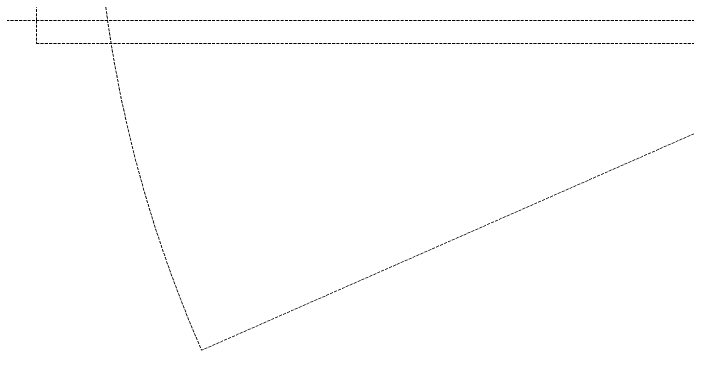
# Model space of a CAD drawing. Extents: x -1457 to 23780, y -2071 to 4205.
# Drawn here: x 20245 to 20304, y 2772.4 to 2803.6 of the extents above; entities that cross this region are included whole.
import ezdxf

# ---------------------------------------------------------------- set-up
doc = ezdxf.new("R2010")
doc.units = 0
doc.header["$MEASUREMENT"] = 0
doc.linetypes.add('HIDDEN', pattern=[0.375, 0.25, -0.125])
doc.layers.add('M-TEFRIS2-015', color=129, linetype='Continuous', lineweight=9)

msp = doc.modelspace()

# ---------------------------------------------------------------- linework, layer by layer
at = {"layer": 'M-TEFRIS2-015', "linetype": 'HIDDEN', "lineweight": 0}
msp.add_line((21815.5, 2803), (20189.5, 2802.999), dxfattribs=at)
for points in [[(20015.5, 2625), (20015.5, 2608), (20164.5, 2608), (20164.5, 2803), (20247, 2803), (20247, 2820.025)], [(20362.895, 2818.74), (20261.456, 2774.193)], [(20247, 2803), (20247, 2801), (20368, 2801), (20368, 2803)]]:
    msp.add_lwpolyline(points, dxfattribs=at)
msp.add_arc((20362.895, 2818.74), 110.79, 179.60696, 203.70858, dxfattribs=at)

doc.saveas('drawing.dxf')
